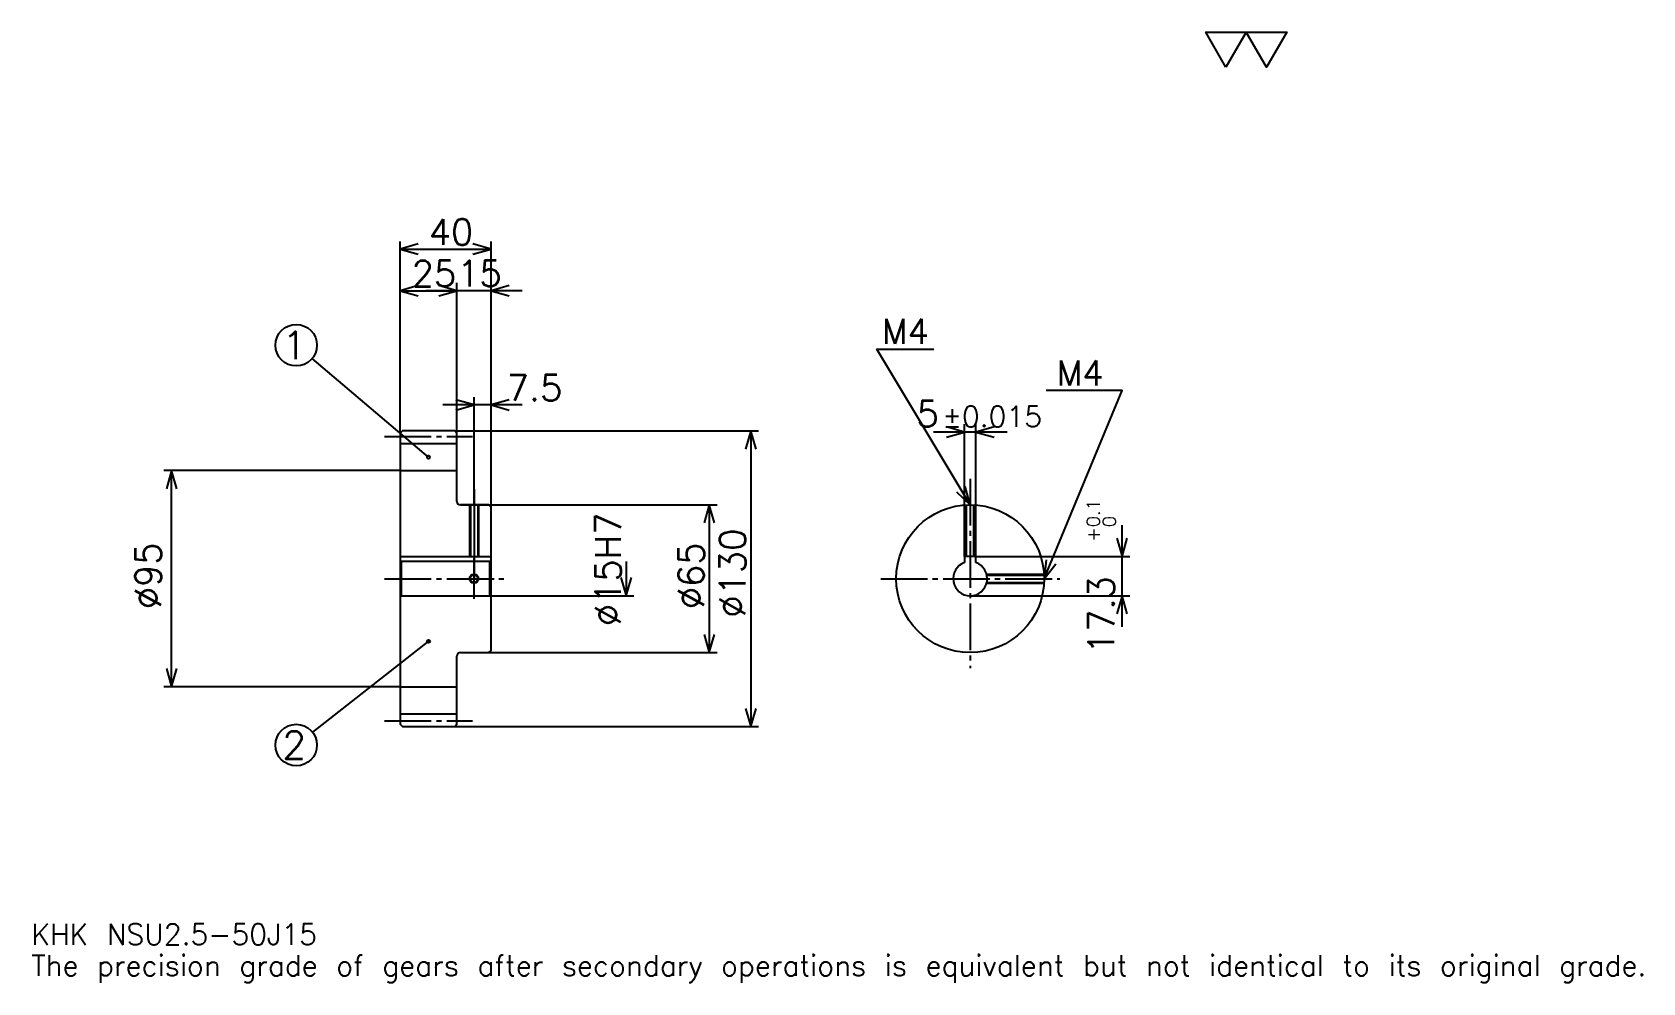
# Model space of a CAD drawing. Extents: x 23 to 731, y 8 to 426.
import ezdxf

# ---------------------------------------------------------------- set-up
doc = ezdxf.new("R2010")
doc.units = 0
doc.linetypes.add('DASHDOT', pattern=[27.391305, 20.543478, -2.282609, 2.282609, -2.282609])
doc.layers.get('0').update_dxf_attribs({"linetype": 'CONTINUOUS'})
doc.layers.add('DASHDOT', color=6, linetype='DASHDOT')
doc.styles.add('KANJI', font='TXT', dxfattribs={"bigfont": 'BIGFONT'})

msp = doc.modelspace()

# ---------------------------------------------------------------- linework, layer by layer
at = {"color": 5}
for p, q in [((184.891312, 251.032608), (184.891312, 334.347839)), ((224.891312, 251.032608), (224.891312, 334.347839)), ((184.891312, 330.923889), (224.891312, 330.923889)), ((184.891312, 312.663025), (209.891312, 312.663025)), ((238.58696, 312.663025), (196.195663, 312.663025)), ((209.891312, 251.032608), (209.891312, 316.086975)), ((197.391312, 239.470108), (146.208649, 282.786438)), ((238.58696, 262.445648), (203.695663, 262.445648)), ((217.391312, 251.032608), (217.391312, 265.869568)), ((184.891312, 250.032608), (184.891312, 251.032608)), ((208.891312, 251.032608), (224.891312, 251.032608)), ((209.891312, 250.032608), (209.891312, 251.032608)), ((217.391312, 218.532608), (217.391312, 251.032608)), ((217.391312, 218.532608), (217.391312, 251.032608)), ((224.891312, 251.032608), (342.445679, 251.032608)), ((224.891312, 217.532608), (224.891312, 251.032608)), ((339.021729, 251.032608), (339.021729, 121.032608)), ((451.630432, 250.489136), (419.239136, 250.489136)), ((432.934784, 195.832611), (432.934784, 253.91304)), ((437.934784, 195.832611), (437.934784, 253.91304)), ((184.891312, 233.532608), (81.032616, 233.532608)), ((84.456528, 138.532608), (84.456528, 233.532608)), ((211.391312, 218.532608), (224.891312, 218.532608)), ((224.891312, 218.532608), (324.184814, 218.532608)), ((320.760864, 218.532608), (320.760864, 153.532608)), ((502.173889, 164.83696), (502.173889, 209.528259)), ((284.239136, 193.532608), (284.239136, 178.532608)), ((437.934784, 195.832611), (505.597839, 195.832611)), ((224.891312, 178.532608), (287.663055, 178.532608)), ((435.434784, 178.532608), (505.597839, 178.532608)), ((197.391312, 158.532608), (146.420898, 118.518448)), ((211.391312, 153.532608), (224.891312, 153.532608)), ((224.891312, 153.532608), (324.184814, 153.532608)), ((184.891312, 138.532608), (81.032616, 138.532608)), ((208.891312, 121.032608), (224.891312, 121.032608)), ((224.891312, 121.032608), (342.445679, 121.032608))]:
    msp.add_line(p, q, dxfattribs=at)
at = {"color": 4}
for p, q in [((184.891312, 245.407608), (209.891312, 245.407608)), ((184.891312, 233.532608), (209.891312, 233.532608)), ((184.891312, 195.832611), (224.891312, 195.832611)), ((185.391312, 193.532608), (185.391312, 178.532608)), ((224.391312, 193.532608), (224.891312, 194.032608)), ((224.391312, 178.532608), (224.891312, 178.032608)), ((184.891312, 138.532608), (209.891312, 138.532608)), ((184.891312, 126.657608), (209.891312, 126.657608))]:
    msp.add_line(p, q, dxfattribs=at)
at = {"color": 7}
msp.add_lwpolyline([(547.826111, 410.869568), (538.92395, 426.299988), (574.532654, 426.299988), (565.630432, 410.869568), (556.728271, 426.299988), (547.826111, 410.869568)], dxfattribs=at)
at = {"color": 5}
for points in [[(192.880447, 333.206512), (184.891312, 330.923889), (192.880447, 328.641296)], [(216.902176, 328.641296), (224.891312, 330.923889), (216.902176, 333.206512)], [(192.880447, 314.945648), (184.891312, 312.663025), (192.880447, 310.380432)], [(201.902176, 310.380432), (209.891312, 312.663025), (201.902176, 314.945648)], [(201.902176, 310.380432), (209.891312, 312.663025), (201.902176, 314.945648)], [(232.880447, 314.945648), (224.891312, 312.663025), (232.880447, 310.380432)], [(435.434784, 218.532608), (394.347839, 287.010864), (419.456543, 287.010864)], [(209.402176, 260.163025), (217.391312, 262.445648), (209.402176, 264.728271)], [(232.880447, 264.728271), (224.891312, 262.445648), (232.880447, 260.163025)], [(467.934814, 186.032608), (502.17395, 268.75), (468.847839, 268.75)], [(341.304352, 243.043472), (339.021729, 251.032608), (336.739136, 243.043472)], [(424.945648, 248.206512), (432.934784, 250.489136), (424.945648, 252.771729)], [(445.923889, 252.771729), (437.934784, 250.489136), (445.923889, 248.206512)], [(86.739136, 225.543472), (84.456528, 233.532608), (82.17392, 225.543472)], [(429.367096, 224.208832), (435.434784, 218.532608), (433.281738, 226.557617)], [(323.043488, 210.543472), (320.760864, 218.532608), (318.478271, 210.543472)], [(499.891296, 203.821747), (502.173889, 195.832611), (504.456543, 203.821747)], [(468.881226, 194.287354), (467.934814, 186.032608), (473.099365, 192.541336)], [(281.956543, 186.521744), (284.239136, 178.532608), (286.521729, 186.521744)], [(504.456543, 170.543472), (502.173889, 178.532608), (499.891296, 170.543472)], [(318.478271, 161.521744), (320.760864, 153.532608), (323.043488, 161.521744)], [(82.17392, 146.521744), (84.456528, 138.532608), (86.739136, 146.521744)], [(336.739136, 129.021744), (339.021729, 121.032608), (341.304352, 129.021744)]]:
    msp.add_lwpolyline(points, dxfattribs=at)
at = {"color": 4}
for points in [[(209.891312, 220.032608), (209.891312, 250.032608), (208.891312, 251.032608), (185.891312, 251.032608), (184.891312, 250.032608), (184.891312, 178.032608)], [(211.391312, 153.532608), (223.891312, 153.532608), (224.891312, 154.532608), (224.891312, 217.532608), (223.891312, 218.532608), (211.391312, 218.532608)], [(215.391312, 218.532608), (215.391312, 195.832611)], [(215.771317, 218.532608), (215.771317, 195.832611)], [(219.011307, 218.532608), (219.011307, 195.832611)], [(219.391312, 218.532608), (219.391312, 195.832611)], [(433.434784, 195.832611), (433.434784, 218.471008)], [(433.814789, 195.832611), (433.814789, 218.492203)], [(437.054779, 195.832611), (437.054779, 218.492203)], [(437.434784, 195.832611), (437.434784, 218.471008)], [(184.891312, 178.032608), (185.391312, 178.532608), (224.391312, 178.532608), (224.391312, 193.532608), (185.391312, 193.532608), (184.891312, 194.032608)], [(437.934784, 193.103668), (437.934784, 195.832611), (432.934784, 195.832611), (432.934784, 193.103668)], [(442.663208, 188.032608), (467.873169, 188.032608)], [(442.663208, 184.032608), (467.873169, 184.032608)], [(442.757751, 187.652603), (467.894409, 187.652603)], [(442.757751, 184.412613), (467.894409, 184.412613)], [(184.891312, 178.032608), (184.891312, 122.032608), (185.891312, 121.032608), (208.891312, 121.032608), (209.891312, 122.032608), (209.891312, 152.032608)]]:
    msp.add_lwpolyline(points, dxfattribs=at)
at = {"color": 5}
for centre, radius in [((139.239136, 288.684784), 9.130435), ((197.391312, 239.470108), 0.684783), ((197.391312, 158.532608), 0.684783), ((139.239136, 112.880432), 9.130435)]:
    msp.add_circle(centre, radius, dxfattribs=at)
at = {"color": 4}
for centre, radius in [((435.434784, 186.032608), 32.5), ((217.391312, 186.032608), 1.62)]:
    msp.add_circle(centre, radius, dxfattribs=at)
at = {"color": 7}
msp.add_circle((217.391312, 186.032608), 2, dxfattribs=at)
at = {"color": 4}
for centre, radius, start, end in [((211.391312, 220.032608), 1.5, 180, 270), ((435.434784, 186.032608), 7.5, 109.471220943, 70.528779057), ((211.391312, 152.032608), 1.5, 90, 180)]:
    msp.add_arc(centre, radius, start, end, dxfattribs=at)
at = {"layer": 'DASHDOT', "color": 7}
for p, q in [((178.043488, 248.532608), (216.739136, 248.532608)), ((435.434784, 229.945648), (435.434784, 146.684784)), ((217.391312, 218.532608), (217.391312, 186.032608)), ((178.043488, 186.032608), (231.739136, 186.032608)), ((396.086975, 186.032608), (474.782593, 186.032608)), ((178.043488, 123.532608), (216.739136, 123.532608))]:
    msp.add_line(p, q, dxfattribs=at)
for points in [[(217.391312, 225.380432), (217.391312, 188.984787)], [(217.391312, 177.184784), (217.391312, 194.880432)], [(208.543488, 186.032608), (226.239136, 186.032608)]]:
    msp.add_lwpolyline(points, dxfattribs=at)

# ---------------------------------------------------------------- texts
at = {"color": 7, "style": 'KANJI'}
for s, height, p in [('40', 11.413043, (197.472839, 332.75)), ('25', 11.413043, (189.972839, 314.489136)), ('15', 11.413043, (209.972839, 314.489136)), ('M4', 10.956522, (396.630432, 289.293488)), ('1', 12.173913, (133.152191, 282.597839)), ('M4', 10.956522, (473.413025, 271.032593)), ('7.5', 11.413043, (231.739136, 264.271729)), ('5', 11.413043, (411.876007, 252.771729)), ('%%p0.015', 9.130435, (423.173523, 252.771729)), ('2', 12.173913, (133.152191, 106.793472)), ('KHK NSU2.5-50J15', 9.130435, (22.826086, 25.108696)), ('The precision grade of gears after secondary operations is equivalent but not identical to its original grade.', 9.130435, (22.826086, 11.413043))]:
    msp.add_text(s, height=height, dxfattribs=at).set_placement(p)
for s, height, p in [('%%c15H7', 11.413043, (281.956543, 165.203796)), ('0.1', 5.706522, (492.358704, 208.701401)), ('0', 5.706522, (499.434753, 208.701401)), ('%%c130', 11.413043, (336.739136, 168.91304)), ('+', 5.706522, (492.358704, 202.310104)), ('%%c95', 11.413043, (79.891312, 172.622284)), ('%%c65', 11.413043, (318.478271, 172.622284)), ('17.3', 11.413043, (498.75, 152.909927))]:
    msp.add_text(s, height=height, rotation=90, dxfattribs=at).set_placement(p)

doc.saveas('drawing.dxf')
